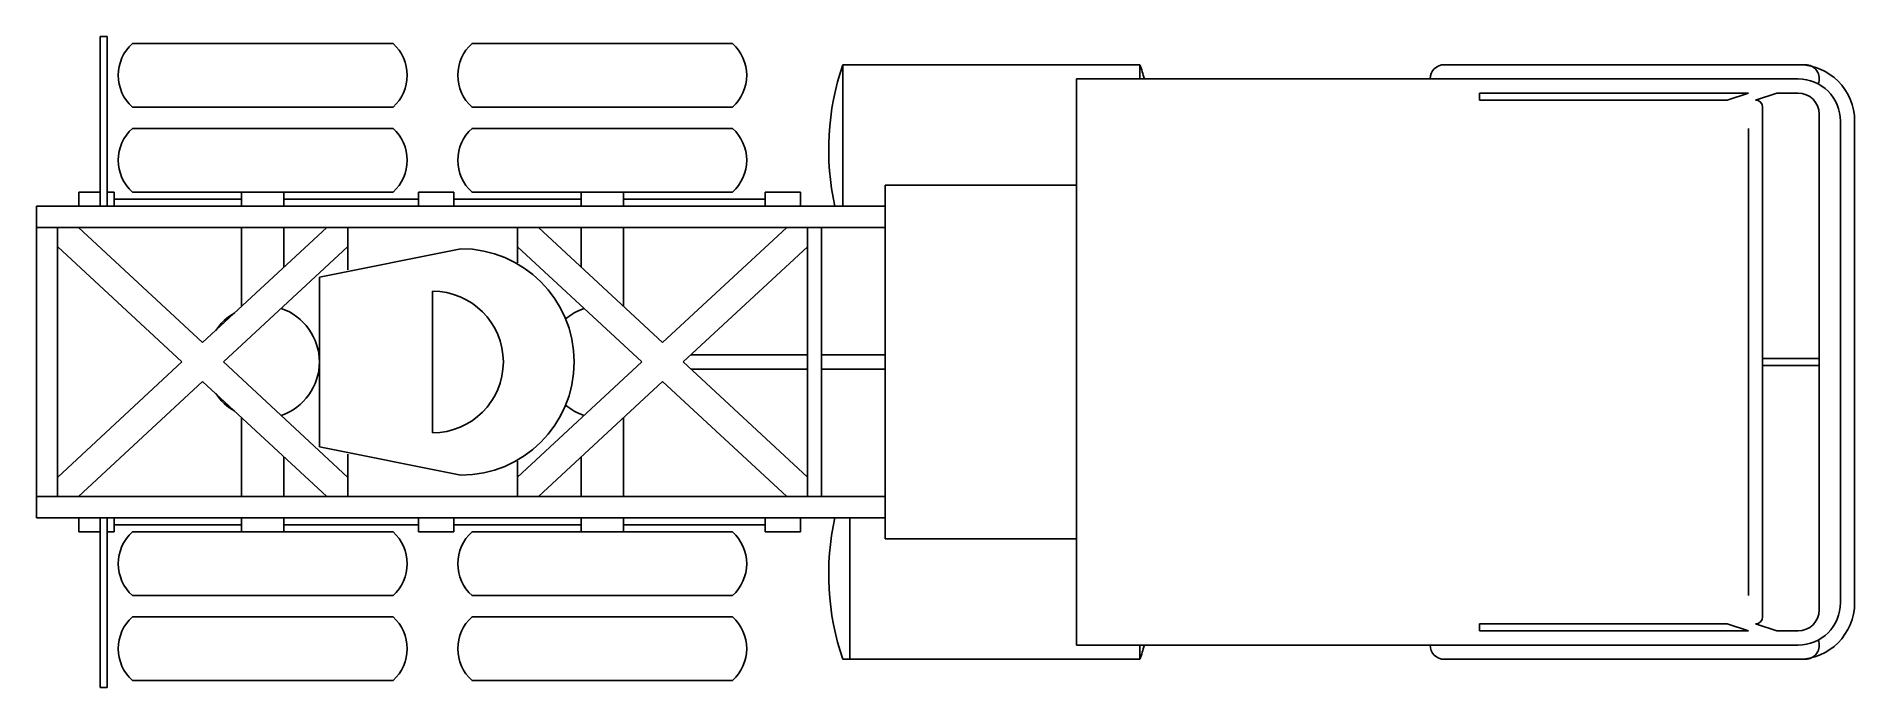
# Model space of a CAD drawing. Header units: millimetres. Extents: x -3126.81 to -3121.67, y 1930.56 to 1932.4.
import ezdxf

# ---------------------------------------------------------------- set-up
doc = ezdxf.new("R2010")
doc.units = ezdxf.units.MM
doc.header["$LTSCALE"] = 10
doc.layers.add('Veículos', color=2, linetype='Continuous')

msp = doc.modelspace()

# ---------------------------------------------------------------- linework, layer by layer
at = {"layer": 'Veículos'}
for p, q in [((-3126.6286, 1932.4005), (-3126.6286, 1931.9205)), ((-3126.6086, 1932.4005), (-3126.6286, 1932.4005)), ((-3126.6086, 1931.9205), (-3126.6086, 1932.4005)), ((-3125.8005, 1932.3805), (-3126.5373, 1932.3805)), ((-3124.8405, 1932.3805), (-3125.5773, 1932.3805)), ((-3124.5291, 1932.3205), (-3123.6891, 1932.3205)), ((-3124.5289, 1931.9205), (-3124.5289, 1932.3205)), ((-3123.6891, 1932.3205), (-3123.6891, 1932.2805)), ((-3122.8289, 1932.3205), (-3121.8089, 1932.3205)), ((-3123.8689, 1931.4805), (-3123.8689, 1932.2805)), ((-3123.8689, 1932.2805), (-3121.8289, 1932.2805)), ((-3125.8005, 1932.2005), (-3126.5373, 1932.2005)), ((-3124.8405, 1932.2005), (-3125.5773, 1932.2005)), ((-3122.7289, 1932.2405), (-3121.9689, 1932.2405)), ((-3122.7289, 1932.2205), (-3122.7289, 1932.2405)), ((-3122.7289, 1932.2205), (-3122.0289, 1932.2205)), ((-3122.0289, 1932.2205), (-3121.9689, 1932.2405)), ((-3121.9489, 1932.2205), (-3121.8889, 1932.2405)), ((-3121.9289, 1932.2005), (-3121.9289, 1931.4805)), ((-3121.8889, 1932.2405), (-3121.8289, 1932.2405)), ((-3121.7689, 1932.1805), (-3121.7689, 1931.4805)), ((-3121.7089, 1932.1605), (-3121.7089, 1931.4805)), ((-3121.6689, 1930.8005), (-3121.6689, 1932.1605)), ((-3125.8005, 1932.1405), (-3126.5373, 1932.1405)), ((-3124.8405, 1932.1405), (-3125.5773, 1932.1405)), ((-3121.9689, 1931.4805), (-3121.9689, 1932.1405)), ((-3126.6886, 1931.9205), (-3126.6886, 1931.9605)), ((-3126.6886, 1931.9605), (-3126.6286, 1931.9605)), ((-3126.6086, 1931.9605), (-3126.5886, 1931.9605)), ((-3126.5886, 1931.9605), (-3126.5886, 1931.9205)), ((-3126.5886, 1931.9405), (-3126.2286, 1931.9405)), ((-3125.8005, 1931.9605), (-3126.5373, 1931.9605)), ((-3126.2289, 1931.9605), (-3126.2289, 1931.9205)), ((-3126.1089, 1931.9605), (-3126.1089, 1931.9205)), ((-3126.1086, 1931.9405), (-3125.7286, 1931.9405)), ((-3125.7286, 1931.9605), (-3125.6286, 1931.9605)), ((-3125.7286, 1931.9205), (-3125.7286, 1931.9605)), ((-3125.6286, 1931.9605), (-3125.6286, 1931.9205)), ((-3125.6286, 1931.9405), (-3125.2686, 1931.9405)), ((-3124.8405, 1931.9605), (-3125.5773, 1931.9605)), ((-3125.2691, 1931.9605), (-3125.2691, 1931.9205)), ((-3125.1486, 1931.9605), (-3125.1486, 1931.9205)), ((-3125.1486, 1931.9405), (-3124.7486, 1931.9405)), ((-3124.7486, 1931.9205), (-3124.7486, 1931.9605)), ((-3124.7486, 1931.9605), (-3124.6486, 1931.9605)), ((-3124.6486, 1931.9605), (-3124.6486, 1931.9205)), ((-3123.8689, 1931.9805), (-3124.4091, 1931.9805)), ((-3124.4089, 1931.9805), (-3124.4089, 1930.9805)), ((-3126.8086, 1931.9205), (-3126.8086, 1931.0405)), ((-3126.8086, 1931.9205), (-3124.4089, 1931.9205)), ((-3126.8086, 1931.8605), (-3124.4089, 1931.8605)), ((-3126.7486, 1931.8605), (-3126.7486, 1931.1005)), ((-3126.3386, 1931.5352), (-3126.6896, 1931.8605)), ((-3126.3386, 1931.5352), (-3125.9877, 1931.8605)), ((-3126.2289, 1931.8605), (-3126.2289, 1931.637)), ((-3126.1089, 1931.8605), (-3126.1089, 1931.7482)), ((-3125.9286, 1931.8605), (-3125.9286, 1931.7405)), ((-3125.4486, 1931.8605), (-3125.4486, 1931.7605)), ((-3125.0386, 1931.5352), (-3125.3896, 1931.8605)), ((-3125.2691, 1931.8605), (-3125.2691, 1931.7488)), ((-3125.1486, 1931.8605), (-3125.1486, 1931.6372)), ((-3125.0386, 1931.5352), (-3124.6877, 1931.8605)), ((-3124.6289, 1931.8605), (-3124.6289, 1931.1005)), ((-3124.5889, 1931.1005), (-3124.5889, 1931.8605)), ((-3126.3973, 1931.4805), (-3126.7484, 1931.8059)), ((-3126.28, 1931.4805), (-3125.9289, 1931.8059)), ((-3125.6086, 1931.8005), (-3126.0086, 1931.7205)), ((-3125.0973, 1931.4805), (-3125.4484, 1931.8059)), ((-3124.98, 1931.4805), (-3124.6289, 1931.8059)), ((-3126.0086, 1931.7205), (-3126.0086, 1931.2405)), ((-3125.6886, 1931.6805), (-3125.6886, 1931.2805)), ((-3126.7484, 1931.155), (-3126.3973, 1931.4805)), ((-3125.9289, 1931.155), (-3126.28, 1931.4805)), ((-3125.4484, 1931.155), (-3125.0973, 1931.4805)), ((-3124.6289, 1931.155), (-3124.98, 1931.4805)), ((-3124.6289, 1931.5005), (-3124.9585, 1931.5005)), ((-3124.4089, 1931.5005), (-3124.5889, 1931.5005)), ((-3123.8689, 1931.4805), (-3123.8689, 1930.6805)), ((-3121.9689, 1931.4805), (-3121.9689, 1930.8205)), ((-3121.9289, 1931.4905), (-3121.7689, 1931.4905)), ((-3121.9289, 1930.7605), (-3121.9289, 1931.4805)), ((-3121.7689, 1930.7805), (-3121.7689, 1931.4805)), ((-3121.7089, 1930.8005), (-3121.7089, 1931.4805)), ((-3121.6689, 1931.4805), (-3121.6689, 1931.4805)), ((-3126.6896, 1931.1005), (-3126.3386, 1931.4257)), ((-3125.9877, 1931.1005), (-3126.3386, 1931.4257)), ((-3125.3896, 1931.1005), (-3125.0386, 1931.4257)), ((-3124.6877, 1931.1005), (-3125.0386, 1931.4257)), ((-3124.6289, 1931.4605), (-3124.9585, 1931.4605)), ((-3124.5889, 1931.4605), (-3124.4089, 1931.4605)), ((-3121.9289, 1931.4705), (-3121.7689, 1931.4705)), ((-3126.2289, 1931.324), (-3126.2289, 1931.1005)), ((-3125.1486, 1931.3238), (-3125.1486, 1931.1005)), ((-3125.6086, 1931.1605), (-3126.0086, 1931.2405)), ((-3125.9286, 1931.2205), (-3125.9286, 1931.1005)), ((-3126.1089, 1931.2128), (-3126.1089, 1931.1005)), ((-3125.4486, 1931.2005), (-3125.4486, 1931.1005)), ((-3125.2691, 1931.2121), (-3125.2691, 1931.1005)), ((-3124.4089, 1931.1005), (-3126.8086, 1931.1005)), ((-3126.8086, 1931.0405), (-3124.4089, 1931.0405)), ((-3126.6886, 1931.0405), (-3126.6886, 1931.0005)), ((-3126.6286, 1930.5605), (-3126.6286, 1931.0405)), ((-3126.6086, 1931.0405), (-3126.6086, 1930.5605)), ((-3126.5886, 1931.0005), (-3126.5886, 1931.0405)), ((-3126.5886, 1931.0205), (-3126.2286, 1931.0205)), ((-3126.2289, 1931.0405), (-3126.2289, 1931.0005)), ((-3126.1089, 1931.0405), (-3126.1089, 1931.0005)), ((-3126.1086, 1931.0205), (-3125.7286, 1931.0205)), ((-3125.7286, 1931.0405), (-3125.7286, 1931.0005)), ((-3125.6286, 1931.0005), (-3125.6286, 1931.0405)), ((-3125.6286, 1931.0205), (-3125.2686, 1931.0205)), ((-3125.2691, 1931.0405), (-3125.2691, 1931.0005)), ((-3125.1486, 1931.0405), (-3125.1486, 1931.0005)), ((-3125.1486, 1931.0205), (-3124.7486, 1931.0205)), ((-3124.7486, 1931.0405), (-3124.7486, 1931.0005)), ((-3124.6486, 1931.0005), (-3124.6486, 1931.0405)), ((-3124.5089, 1930.6405), (-3124.5089, 1931.0405)), ((-3126.6886, 1931.0005), (-3126.6286, 1931.0005)), ((-3126.6086, 1931.0005), (-3126.5886, 1931.0005)), ((-3125.8005, 1931.0005), (-3126.5373, 1931.0005)), ((-3125.7286, 1931.0005), (-3125.6286, 1931.0005)), ((-3124.8405, 1931.0005), (-3125.5773, 1931.0005)), ((-3124.7486, 1931.0005), (-3124.6486, 1931.0005)), ((-3123.8689, 1930.9805), (-3124.4091, 1930.9805)), ((-3125.8005, 1930.8205), (-3126.5373, 1930.8205)), ((-3124.8405, 1930.8205), (-3125.5773, 1930.8205)), ((-3125.8005, 1930.7605), (-3126.5373, 1930.7605)), ((-3124.8405, 1930.7605), (-3125.5773, 1930.7605)), ((-3122.7289, 1930.7405), (-3122.0289, 1930.7405)), ((-3122.7289, 1930.7405), (-3122.7289, 1930.7205)), ((-3122.7289, 1930.7205), (-3121.9689, 1930.7205)), ((-3122.0289, 1930.7405), (-3121.9689, 1930.7205)), ((-3121.9489, 1930.7405), (-3121.8889, 1930.7205)), ((-3121.8889, 1930.7205), (-3121.8289, 1930.7205)), ((-3123.8689, 1930.6805), (-3121.8289, 1930.6805)), ((-3123.6891, 1930.6405), (-3123.6891, 1930.6805)), ((-3124.5291, 1930.6405), (-3123.6891, 1930.6405)), ((-3122.8289, 1930.6405), (-3121.8089, 1930.6405)), ((-3126.6086, 1930.5605), (-3126.6286, 1930.5605)), ((-3125.8005, 1930.5805), (-3126.5373, 1930.5805)), ((-3124.8405, 1930.5805), (-3125.5773, 1930.5805))]:
    msp.add_line(p, q, dxfattribs=at)
for centre, radius, start, end in [((-3126.456, 1932.2905), 0.1212, 132.075, 227.925), ((-3125.8817, 1932.2905), 0.1212, 312.075, 47.925), ((-3125.496, 1932.2905), 0.1212, 132.075, 227.925), ((-3124.922, 1932.2905), 0.1212, 312.075, 47.925), ((-3123.8289, 1932.0805), 0.74, 161.0754, 192.4869), ((-3124.3891, 1932.0805), 0.74, 15.6804, 18.9246), ((-3122.8289, 1932.2805), 0.04, 90, 180), ((-3121.8289, 1932.1605), 0.16, 0, 90), ((-3121.8089, 1932.2805), 0.04, 338.679, 90), ((-3121.8289, 1932.1605), 0.12, 0, 90), ((-3121.9489, 1932.2005), 0.02, 0, 90), ((-3121.8289, 1932.1805), 0.06, 0, 90), ((-3126.456, 1932.0505), 0.1212, 132.075, 227.925), ((-3125.8817, 1932.0505), 0.1212, 312.075, 47.925), ((-3125.496, 1932.0505), 0.1212, 132.075, 227.925), ((-3124.922, 1932.0505), 0.1212, 312.075, 47.925), ((-3125.6086, 1931.4805), 0.32, 270, 90), ((-3125.6886, 1931.4805), 0.2, 270, 90), ((-3126.1686, 1931.4805), 0.16, 288.9298, 71.0702), ((-3125.2086, 1931.4805), 0.16, 108.9298, 130.5416), ((-3126.1686, 1931.4805), 0.16, 119.5409, 146.1096), ((-3126.1686, 1931.4805), 0.16, 213.8904, 240.4591), ((-3125.2086, 1931.4805), 0.16, 229.4584, 251.0702), ((-3123.8289, 1930.8805), 0.74, 167.5131, 198.9246), ((-3126.456, 1930.9105), 0.1212, 132.075, 227.925), ((-3125.8817, 1930.9105), 0.1212, 312.075, 47.925), ((-3125.496, 1930.9105), 0.1212, 132.075, 227.925), ((-3124.922, 1930.9105), 0.1212, 312.075, 47.925), ((-3126.456, 1930.6705), 0.1212, 132.075, 227.925), ((-3125.8817, 1930.6705), 0.1212, 312.075, 47.925), ((-3125.496, 1930.6705), 0.1212, 132.075, 227.925), ((-3124.922, 1930.6705), 0.1212, 312.075, 47.925), ((-3121.9489, 1930.7605), 0.02, 270, 0), ((-3121.8289, 1930.8005), 0.16, 270, 0), ((-3121.8289, 1930.8005), 0.12, 270, 0), ((-3121.8289, 1930.7805), 0.06, 270, 0), ((-3124.3891, 1930.8805), 0.74, 341.0754, 344.3196), ((-3122.8289, 1930.6805), 0.04, 180, 270), ((-3121.8089, 1930.6805), 0.04, 270, 21.321)]:
    msp.add_arc(centre, radius, start, end, dxfattribs=at)

doc.saveas('drawing.dxf')
